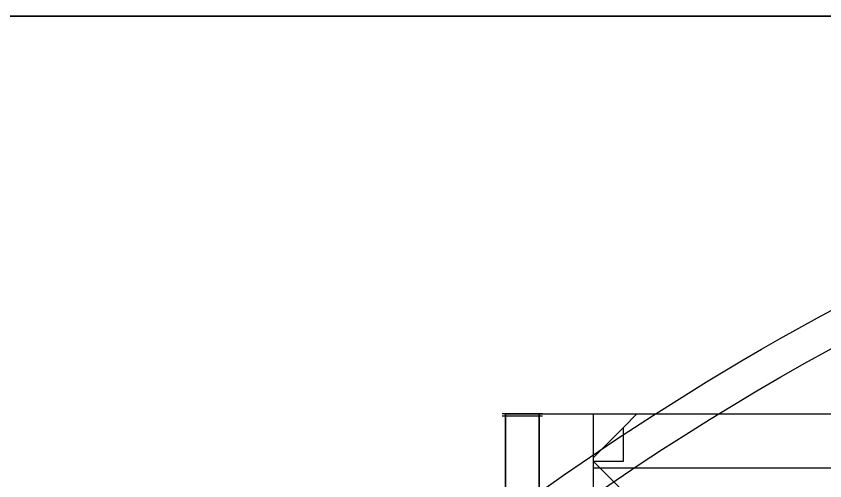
# Model space of a CAD drawing. Extents: x 39751 to 116307, y -36149 to -14965.
# Drawn here: x 69274.9 to 69514.8, y -20537.9 to -20400 of the extents above; entities that cross this region are included whole.
import ezdxf

# ---------------------------------------------------------------- set-up
doc = ezdxf.new("R2010")
doc.units = 0
doc.header["$LTSCALE"] = 1500
for name, pattern in [('DASHDOT', [25.4, 12.7, -6.35, 0, -6.35]), ('DASHED', [0.35, 0.3, -0.05]), ('PHANTOM', [0.95, 0.76, -0.05, 0.02, -0.05, 0.02, -0.05])]:
    doc.linetypes.add(name, pattern=pattern)
doc.layers.add('01', color=7, linetype='Continuous')
doc.layers.add('confinea', color=3, linetype='Continuous')
doc.layers.add('AM_0', color=7, linetype='Continuous', lineweight=30)

# ---------------------------------------------------------------- blocks, each defined once
blk = doc.blocks.new('A$C4E333B14')
at = {"color": 0, "linetype": 'DASHDOT', "ltscale": 0.03}
blk.add_line((151.67, 904.75), (139.67, 904.75), dxfattribs=at)
at = {"color": 0, "ltscale": 0.063975}
blk.add_line((140.67, 879.16), (140.67, 904.75), dxfattribs=at)
at = {"color": 0, "ltscale": 0.025}
for p, q in [((140.67, 904.75), (150.67, 904.75)), ((150.67, 904.75), (140.67, 904.75)), ((140.67, 904.72), (150.67, 904.72)), ((150.67, 904.72), (140.67, 904.72))]:
    blk.add_line(p, q, dxfattribs=at)
at = {"color": 0, "ltscale": 0.062501}
blk.add_line((140.67, 904.75), (140.67, 879.75), dxfattribs=at)
at = {"color": 0, "ltscale": 7.01904e-05}
for p, q in [((140.67, 904.72), (140.67, 904.75)), ((150.67, 904.72), (150.67, 904.75)), ((150.67, 904.72), (150.67, 904.75))]:
    blk.add_line(p, q, dxfattribs=at)
at = {"color": 0, "ltscale": 0.063976}
blk.add_line((140.67, 879.13), (140.67, 904.72), dxfattribs=at)
at = {"color": 0, "ltscale": 0.0625}
blk.add_line((140.67, 904.72), (140.67, 879.72), dxfattribs=at)
at = {"color": 0, "ltscale": 0.006224}
blk.add_line((140.67, 904.72), (140.67, 902.23), dxfattribs=at)
at = {"color": 0, "ltscale": 3.05176e-05}
blk.add_line((150.67, 904.72), (150.67, 904.71), dxfattribs=at)
blk.add_line((150.67, 904.72), (150.67, 904.71), dxfattribs=at)
at = {"color": 0, "linetype": 'PHANTOM', "ltscale": 0.0625}
for p, q in [((150.67, 879.71), (150.67, 904.71)), ((166.66, 904.71), (166.66, 879.71))]:
    blk.add_line(p, q, dxfattribs=at)
at = {"color": 0, "linetype": 'PHANTOM', "ltscale": 0.039999}
blk.add_line((150.67, 904.71), (166.66, 904.71), dxfattribs=at)
at = {"color": 0, "linetype": 'PHANTOM', "ltscale": 0.014142}
blk.add_line((179.67, 904.71), (175.67, 900.71), dxfattribs=at)
at = {"color": 0, "linetype": 'DASHDOT', "ltscale": 0.030001}
blk.add_line((139.67, 904.13), (151.67, 904.13), dxfattribs=at)
at = {"color": 0, "ltscale": 0.006176}
blk.add_line((140.67, 902.23), (140.67, 899.76), dxfattribs=at)
at = {"color": 0, "ltscale": 0.006068}
blk.add_line((140.67, 899.76), (140.67, 897.34), dxfattribs=at)
at = {"color": 0, "linetype": 'PHANTOM', "ltscale": 0.03182}
blk.add_line((166.66, 891.71), (175.67, 900.71), dxfattribs=at)
at = {"color": 0, "linetype": 'PHANTOM', "ltscale": 0.025}
blk.add_line((175.67, 890.71), (175.67, 900.71), dxfattribs=at)
at = {"color": 0, "ltscale": 0.005899}
blk.add_line((140.67, 897.34), (140.67, 894.98), dxfattribs=at)
at = {"color": 0, "ltscale": 0.005672}
blk.add_line((140.67, 894.98), (140.67, 892.71), dxfattribs=at)
at = {"color": 0, "ltscale": 0.005389}
blk.add_line((140.67, 892.71), (140.67, 890.55), dxfattribs=at)
at = {"color": 0, "ltscale": 0.005052}
blk.add_line((140.67, 890.55), (140.67, 888.53), dxfattribs=at)
at = {"color": 0, "linetype": 'PHANTOM', "ltscale": 0.038892}
blk.add_line((166.66, 890.71), (177.67, 879.71), dxfattribs=at)
at = {"color": 0, "linetype": 'PHANTOM', "ltscale": 0.022501}
blk.add_line((166.66, 890.71), (175.67, 890.71), dxfattribs=at)
at = {"color": 0, "ltscale": 0.004665}
blk.add_line((140.67, 888.53), (140.67, 886.67), dxfattribs=at)
at = {"color": 0, "ltscale": 0.004232}
blk.add_line((140.67, 886.67), (140.67, 884.97), dxfattribs=at)
at = {"color": 0, "ltscale": 0.003756}
blk.add_line((140.67, 884.97), (140.67, 883.47), dxfattribs=at)
at = {"layer": '01'}
for p, q in [((150.67, 904.75), (953.17, 904.75)), ((166.67, 888.75), (953.17, 888.75))]:
    blk.add_line(p, q, dxfattribs=at)
at = {"layer": '01', "color": 0}
for p, q in [((150.67, 904.75), (150.67, 743.75)), ((166.67, 904.75), (166.67, 764.75)), ((166.67, 891.75), (166.67, 888.75))]:
    blk.add_line(p, q, dxfattribs=at)
blk = doc.blocks.new('A$C10C21AE5')
at = {"color": 7}
for radius, start, end in [(800, 52.33186, 90.00001), (810, 52.33183, 80.98757)]:
    blk.add_arc((0, -414), radius, start, end, dxfattribs=at)
at = {"color": 7, "linetype": 'DASHED'}
for end in [80.98755, 80.98754, 80.98755]:
    blk.add_arc((0, -414), 810, 52.33186, end, dxfattribs=at)
at = {"layer": 'AM_0'}
blk.add_line((0, 386), (1327.66, 386), dxfattribs=at)

msp = doc.modelspace()

# ---------------------------------------------------------------- linework, layer by layer
msp.add_line((67975.67, -20400.01), (90015.67, -20400.01))

# ---------------------------------------------------------------- block references
at = {"layer": 'AM_0', "xscale": -1}
msp.add_blockref('A$C10C21AE5', (69901.54, -20786.01), dxfattribs=at)
at = {"layer": 'confinea'}
msp.add_blockref('A$C4E333B14', (69279.37, -21422.77), dxfattribs=at)

doc.saveas('drawing.dxf')
